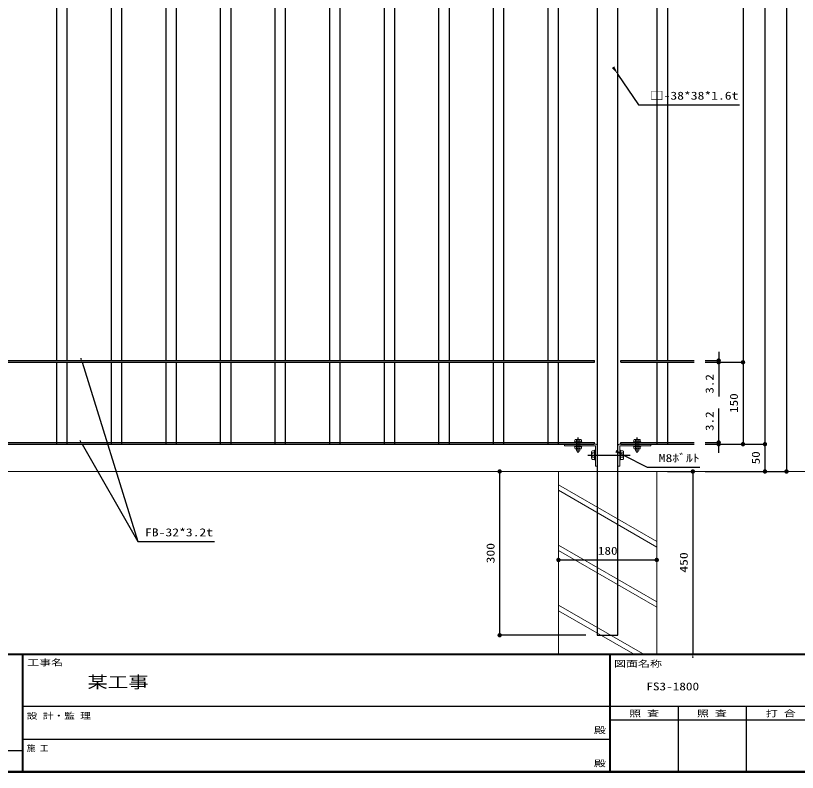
# Model space of a CAD drawing. Units: millimetres on the paper, scale 1:10. Extents: x -203 to 193, y -148 to 137.
# Drawn here: x -36.4 to 106.8, y -147.5 to -8.9 of the extents above; entities that cross this region are included whole.
import ezdxf
from ezdxf.enums import TextEntityAlignment as Align

# ---------------------------------------------------------------- set-up
doc = ezdxf.new("R2010")
doc.units = ezdxf.units.MM
doc.linetypes.add('CHAIN', pattern=[18.5, 12, -1.5, 3.5, -1.5])
doc.linetypes.add('DASHED_SPACED', pattern=[12, 6, -6])
for name, color, linetype, lineweight in [('0-1_0', 6, 'Continuous', 25), ('0-2_DIM1', 3, 'Continuous', 25), ('0-3_横桟', 2, 'Continuous', 25), ('0-4_文字', 7, 'Continuous', 25), ('0-6_ｾﾝﾀｰ', 1, 'CHAIN', 25), ('0-7_縦格子', 6, 'Continuous', 25), ('0-8_支柱', 60, 'Continuous', 25), ('0-9_THN', 4, 'Continuous', 9), ('0-A_下地', 30, 'Continuous', 9)]:
    doc.layers.add(name, color=color, linetype=linetype, lineweight=lineweight)
doc.styles.add('ＭＳ ゴシック', font='')
doc.styles.add('ＭＳ 明朝', font='')
doc.styles.get('ＭＳ ゴシック').set_extended_font_data('MS Gothic')
doc.styles.get('ＭＳ 明朝').set_extended_font_data('MS Mincho')

# ---------------------------------------------------------------- blocks, each defined once
blk = doc.blocks.new('filled_dot')
at = {"color": 0, "linetype": 'Continuous', "lineweight": -2, "const_width": 1.25}
blk.add_lwpolyline([(-0.625, 0, 1), (0.625, 0, 1)], format="xyb", close=True, dxfattribs=at)
blk = doc.blocks.new('filled_arrow')
at = {"color": 0, "linetype": 'Continuous', "lineweight": -2}
blk.add_solid([(7.5, 1.25), (0, 0), (7.5, -1.25)], dxfattribs=at)

msp = doc.modelspace()

# ---------------------------------------------------------------- linework, layer by layer
at = {"layer": '0-1_0'}
for p, q in [((-203.459, -125.781), (193.447, -125.781)), ((-203.316, -125.924), (193.304, -125.924)), ((-35.275, -125.781), (-35.275, -147.525)), ((-35.132, -125.781), (-35.132, -147.525)), ((72.354, -125.781), (72.354, -147.525)), ((72.497, -125.781), (72.497, -147.525)), ((-35.132, -135.406), (182.93, -135.406)), ((84.902, -135.406), (84.902, -147.525)), ((97.378, -135.406), (97.378, -147.525)), ((72.426, -137.901), (122.331, -137.901)), ((-35.132, -141.465), (72.426, -141.465)), ((-35.132, -143.604), (-203.459, -143.604)), ((193.304, -147.383), (-203.316, -147.383))]:
    msp.add_line(p, q, dxfattribs=at)
msp.add_lwpolyline([(193.447, -147.525), (-203.459, -147.525), (-203.459, 136.933)], dxfattribs=at)
at = {"layer": '0-2_DIM1'}
for p, q in [((96.806, 87.606), (96.806, -72.394)), ((100.822, 87.606), (100.822, -87.394)), ((104.775, 87.606), (104.775, -92.394)), ((92.349, -70.474), (92.349, -78.638)), ((89.858, -72.074), (92.474, -72.074)), ((89.858, -72.394), (96.931, -72.394)), ((89.858, -72.394), (96.931, -72.394)), ((89.858, -72.394), (92.474, -72.394)), ((96.806, -72.394), (96.806, -87.394)), ((92.349, -88.994), (92.349, -80.829)), ((89.858, -87.074), (92.474, -87.074)), ((89.858, -87.394), (96.931, -87.394)), ((89.858, -87.394), (100.947, -87.394)), ((89.858, -87.394), (92.474, -87.394)), ((89.858, -87.394), (100.947, -87.394)), ((100.822, -87.394), (100.822, -92.394)), ((52.226, -92.394), (52.226, -122.394)), ((83.003, -92.394), (87.743, -92.394)), ((87.618, -92.394), (87.618, -125.777)), ((89.858, -92.394), (104.9, -92.394)), ((63.003, -108.599), (81.003, -108.599)), ((68.003, -122.394), (52.101, -122.394))]:
    msp.add_line(p, q, dxfattribs=at)
at = {"layer": '0-3_横桟'}
for p, q in [((-125.597, -72.074), (69.603, -72.074)), ((-125.597, -72.394), (69.603, -72.394)), ((69.603, -72.394), (69.603, -72.074)), ((74.403, -72.394), (74.403, -72.074)), ((74.403, -72.074), (87.858, -72.074)), ((74.403, -72.394), (87.858, -72.394)), ((-125.597, -87.074), (69.603, -87.074)), ((69.603, -87.394), (69.603, -87.074)), ((74.403, -87.394), (74.403, -87.074)), ((74.403, -87.074), (87.858, -87.074)), ((-125.497, -87.394), (69.503, -87.394)), ((74.403, -87.394), (87.858, -87.394))]:
    msp.add_line(p, q, dxfattribs=at)
at = {"layer": '0-4_文字'}
msp.add_line((-24.275, -72.394), (-14.042, -105.225), dxfattribs=at)
for points in [[(73.903, -19.65), (77.652, -25.217), (79.252, -25.217), (96.159, -25.217)], [(-24.275, -87.394), (-14.042, -105.225), (-13.242, -105.225), (-0.031, -105.225)], [(74.941, -89.394), (79.265, -91.611), (80.865, -91.611), (88.909, -91.611)]]:
    msp.add_lwpolyline(points, dxfattribs=at)
at = {"layer": '0-6_ｾﾝﾀｰ'}
for p, q in [((66.603, -88.969), (66.603, -86.188)), ((77.403, -88.969), (77.403, -86.188)), ((77.403, -88.969), (77.403, -86.188)), ((68.388, -89.394), (76.118, -89.394))]:
    msp.add_line(p, q, dxfattribs=at)
at = {"layer": '0-7_縦格子'}
for p, q in [((-28.952, 86.286), (-28.952, -72.074)), ((-27.042, 86.286), (-27.042, -72.074)), ((-18.952, 86.286), (-18.952, -72.074)), ((-17.042, 86.286), (-17.042, -72.074)), ((-8.952, 86.286), (-8.952, -72.074)), ((-7.042, 86.286), (-7.042, -72.074)), ((1.048, 86.286), (1.048, -72.074)), ((2.958, 86.286), (2.958, -72.074)), ((11.048, 86.286), (11.048, -72.074)), ((12.958, 86.286), (12.958, -72.074)), ((21.048, 86.286), (21.048, -72.074)), ((22.958, 86.286), (22.958, -72.074)), ((31.048, 86.286), (31.048, -72.074)), ((32.958, 86.286), (32.958, -72.074)), ((41.048, 86.286), (41.048, -72.074)), ((42.958, 86.286), (42.958, -72.074)), ((51.048, 86.286), (51.048, -72.074)), ((52.958, 86.286), (52.958, -72.074)), ((61.048, 86.286), (61.048, -72.074)), ((62.958, 86.286), (62.958, -72.074)), ((81.048, 86.286), (81.048, -72.074)), ((82.958, 86.286), (82.958, -72.074)), ((-28.952, -72.394), (-28.952, -87.394)), ((-27.042, -72.394), (-27.042, -87.394)), ((-18.952, -72.394), (-18.952, -87.394)), ((-17.042, -72.394), (-17.042, -87.394)), ((-8.952, -72.394), (-8.952, -87.394)), ((-7.042, -72.394), (-7.042, -87.394)), ((1.048, -72.394), (1.048, -87.394)), ((2.958, -72.394), (2.958, -87.394)), ((11.048, -72.394), (11.048, -87.394)), ((12.958, -72.394), (12.958, -87.394)), ((21.048, -72.394), (21.048, -87.394)), ((22.958, -72.394), (22.958, -87.394)), ((31.048, -72.394), (31.048, -87.394)), ((32.958, -72.394), (32.958, -87.394)), ((41.048, -72.394), (41.048, -87.394)), ((42.958, -72.394), (42.958, -87.394)), ((51.048, -72.394), (51.048, -87.394)), ((52.958, -72.394), (52.958, -87.394)), ((61.048, -72.394), (61.048, -87.394)), ((62.958, -72.394), (62.958, -87.394)), ((82.958, -72.394), (82.958, -87.394)), ((-28.952, -87.394), (-27.042, -87.394)), ((-18.952, -87.394), (-17.042, -87.394)), ((-8.952, -87.394), (-7.042, -87.394)), ((1.048, -87.394), (2.958, -87.394)), ((11.048, -87.394), (12.958, -87.394)), ((21.048, -87.394), (22.958, -87.394)), ((31.048, -87.394), (32.958, -87.394)), ((41.048, -87.394), (42.958, -87.394)), ((51.048, -87.394), (52.958, -87.394)), ((61.048, -87.394), (62.958, -87.394))]:
    msp.add_line(p, q, dxfattribs=at)
msp.add_lwpolyline([(81.048, -72.394), (81.048, -87.394), (82.958, -87.394)], dxfattribs=at)
at = {"layer": '0-8_支柱'}
msp.add_lwpolyline([(70.103, -122.394), (73.903, -122.394), (73.903, 88.606), (70.103, 88.606)], close=True, dxfattribs=at)
at = {"layer": '0-9_THN'}
for p, q in [((-150.086, -92.394), (63.003, -92.394)), ((63.003, -125.777), (63.003, -92.394)), ((63.003, -92.394), (81.003, -92.394)), ((81.003, -105.234), (63.003, -94.842)), ((81.003, -106.234), (63.003, -95.842)), ((81.003, -116.264), (63.003, -105.872)), ((81.003, -117.264), (63.003, -106.872)), ((78.375, -125.777), (63.003, -116.902)), ((76.643, -125.777), (63.003, -117.902))]:
    msp.add_line(p, q, dxfattribs=at)
msp.add_lwpolyline([(81.003, -125.777), (81.003, -92.394), (123.579, -92.394)], dxfattribs=at)
at = {"layer": '0-A_下地'}
for p, q in [((67.263, -86.954), (65.943, -86.954)), ((67.263, -86.954), (65.943, -86.954)), ((65.943, -87.074), (65.943, -86.954)), ((67.263, -87.074), (65.943, -87.074)), ((66.013, -86.954), (66.013, -86.643)), ((67.192, -86.954), (66.013, -86.954)), ((67.045, -86.535), (66.161, -86.535)), ((66.308, -86.954), (66.308, -86.643)), ((66.897, -86.954), (66.897, -86.643)), ((67.192, -86.954), (67.192, -86.643)), ((67.263, -87.074), (67.263, -86.954)), ((76.743, -86.954), (78.063, -86.954)), ((76.743, -86.954), (78.063, -86.954)), ((76.743, -87.074), (76.743, -86.954)), ((76.743, -87.074), (78.063, -87.074)), ((76.813, -86.954), (76.813, -86.643)), ((76.813, -86.954), (77.992, -86.954)), ((76.961, -86.535), (77.845, -86.535)), ((77.108, -86.954), (77.108, -86.643)), ((77.697, -86.954), (77.697, -86.643)), ((77.992, -86.954), (77.992, -86.643)), ((78.063, -87.074), (78.063, -86.954)), ((64.103, -87.394), (69.883, -87.394)), ((64.103, -87.714), (64.103, -87.394)), ((64.103, -87.714), (69.783, -87.714)), ((67.263, -87.714), (65.943, -87.714)), ((65.943, -87.834), (65.943, -87.714)), ((67.263, -87.834), (65.943, -87.834)), ((66.013, -87.834), (66.013, -88.145)), ((66.065, -87.834), (67.14, -87.834)), ((67.045, -88.252), (66.161, -88.252)), ((66.308, -87.834), (66.308, -88.145)), ((66.843, -88.694), (66.363, -88.694)), ((66.903, -88.544), (66.843, -88.694)), ((66.897, -87.834), (66.897, -88.145)), ((66.903, -88.252), (66.903, -88.544)), ((67.192, -87.834), (67.192, -88.145)), ((67.263, -87.834), (67.263, -87.714)), ((69.623, -88.608), (69.208, -88.608)), ((69.623, -88.514), (69.623, -90.274)), ((69.623, -88.608), (69.623, -90.18)), ((69.783, -87.714), (69.783, -91.394)), ((70.103, -87.614), (70.103, -91.394)), ((73.903, -87.614), (73.903, -91.394)), ((79.903, -87.394), (74.123, -87.394)), ((74.223, -87.714), (74.223, -91.394)), ((79.903, -87.714), (74.223, -87.714)), ((74.223, -88.514), (74.383, -88.514)), ((74.223, -88.514), (74.223, -90.274)), ((74.383, -88.514), (74.383, -90.274)), ((74.383, -88.514), (74.383, -90.274)), ((74.383, -88.608), (74.383, -90.18)), ((74.383, -88.608), (74.798, -88.608)), ((76.743, -87.834), (76.743, -87.714)), ((76.743, -87.714), (78.063, -87.714)), ((76.743, -87.834), (78.063, -87.834)), ((76.813, -87.834), (76.813, -88.145)), ((77.94, -87.834), (76.865, -87.834)), ((76.961, -88.252), (77.845, -88.252)), ((77.103, -88.252), (77.103, -88.544)), ((77.108, -87.834), (77.108, -88.145)), ((77.703, -88.544), (77.643, -88.694)), ((77.697, -87.834), (77.697, -88.145)), ((77.703, -88.252), (77.703, -88.544)), ((77.992, -87.834), (77.992, -88.145)), ((78.063, -87.834), (78.063, -87.714)), ((79.903, -87.714), (79.903, -87.394)), ((69.064, -88.804), (69.064, -89.983)), ((69.623, -89.001), (69.208, -89.001)), ((69.623, -89.786), (69.208, -89.786)), ((69.623, -90.18), (69.208, -90.18)), ((74.383, -89.001), (74.798, -89.001)), ((74.383, -89.786), (74.798, -89.786)), ((74.383, -90.18), (74.798, -90.18)), ((74.941, -88.804), (74.941, -89.983)), ((70.103, -91.394), (69.783, -91.394)), ((73.903, -91.394), (74.223, -91.394)), ((74.223, -90.274), (74.383, -90.274))]:
    msp.add_line(p, q, dxfattribs=at)
at = {"layer": '0-A_下地', "linetype": 'DASHED_SPACED'}
for p, q in [((66.303, -87.714), (66.303, -86.954)), ((66.903, -87.714), (66.903, -86.954)), ((77.103, -87.714), (77.103, -86.954)), ((77.703, -87.714), (77.703, -86.954))]:
    msp.add_line(p, q, dxfattribs=at)
at = {"layer": '0-A_下地'}
for points in [[(66.303, -88.252), (66.303, -88.544), (66.363, -88.694)], [(69.783, -88.514), (69.783, -90.274), (69.623, -90.274)], [(69.783, -88.514), (69.623, -88.514), (69.623, -90.274)], [(77.103, -88.544), (77.163, -88.694), (77.643, -88.694)]]:
    msp.add_lwpolyline(points, dxfattribs=at)
for centre, radius, start, end in [((66.161, -86.69), 0.155, 17.74657, 162.25343), ((66.603, -86.992), 0.457, 49.83207, 130.16793), ((67.045, -86.69), 0.155, 17.74657, 162.25343), ((76.961, -86.69), 0.155, 17.74657, 162.25343), ((77.403, -86.992), 0.457, 49.83207, 130.16793), ((77.845, -86.69), 0.155, 17.74657, 162.25343), ((66.161, -88.098), 0.155, 197.74657, 342.25343), ((66.603, -87.796), 0.457, 229.83207, 310.16793), ((67.045, -88.098), 0.155, 197.74657, 342.25343), ((69.271, -88.804), 0.206, 107.74657, 252.25343), ((69.883, -87.614), 0.22, 0, 90), ((74.123, -87.614), 0.22, 90, 180), ((74.735, -88.804), 0.206, 287.74657, 72.25343), ((76.961, -88.098), 0.155, 197.74657, 342.25343), ((77.403, -87.796), 0.457, 229.83207, 310.16793), ((77.845, -88.098), 0.155, 197.74657, 342.25343), ((69.673, -89.394), 0.609, 139.83207, 220.16793), ((69.271, -89.983), 0.206, 107.74657, 252.25343), ((74.332, -89.394), 0.609, 319.83207, 40.16793), ((74.735, -89.983), 0.206, 287.74657, 72.25343)]:
    msp.add_arc(centre, radius, start, end, dxfattribs=at)

# ---------------------------------------------------------------- block references
at = {"layer": '0-2_DIM1'}
for name, p, xscale, yscale, rotation in [('filled_dot', (92.349, -72.074), 0.32, 0.32, 270), ('filled_dot', (92.349, -72.394), 0.32, 0.32, 90), ('filled_dot', (96.806, -72.394), 0.32, 0.32, 270), ('filled_dot', (96.806, -72.394), 0.32, 0.32, 90), ('filled_dot', (92.349, -87.074), 0.32, 0.32, 270), ('filled_dot', (92.349, -87.394), 0.32, 0.32, 90), ('filled_dot', (96.806, -87.394), 0.32, 0.32, 270), ('filled_dot', (100.822, -87.394), 0.32, 0.32, 90), ('filled_dot', (100.822, -87.394), 0.32, 0.32, 270), ('filled_dot', (52.226, -92.394), 0.32, 0.32, 90), ('filled_dot', (87.618, -92.394), 0.32, 0.32, 90), ('filled_dot', (100.822, -92.394), 0.32, 0.32, 270), ('filled_dot', (104.775, -92.394), 0.32, 0.32, 270), ('filled_dot', (63.003, -108.599), 0.32, 0.32, 180), ('filled_dot', (52.226, -122.394), 0.32, 0.32, 270), ('filled_arrow', (87.618, -125.777), 0.107, 0.107, 270)]:
    msp.add_blockref(name, p, dxfattribs=dict(at, xscale=xscale, yscale=yscale, rotation=rotation))
at = {"layer": '0-2_DIM1', "xscale": 0.32, "yscale": 0.32}
msp.add_blockref('filled_dot', (81.003, -108.599), dxfattribs=at)
at = {"layer": '0-4_文字'}
for p, xscale, yscale, rotation in [((73.903, -19.65), 0.213, 0.213, 124), ((-24.275, -72.394), 0.107, 0.107, 107.3), ((-24.275, -87.394), 0.107, 0.107, 119.9), ((74.941, -89.394), 0.213, 0.213, 152.9)]:
    msp.add_blockref('filled_arrow', p, dxfattribs=dict(at, xscale=xscale, yscale=yscale, rotation=rotation))

# ---------------------------------------------------------------- texts
at = {"layer": '0-1_0', "style": 'ＭＳ 明朝'}
for s, width, p in [('工事名\u3000', 1.4, (-34.331, -128.314)), ('図面名称', 1.4, (73.176, -128.542)), ('照 査', 1.4, (75.948, -137.656)), ('照 査', 1.4, (88.357, -137.656)), ('打 合', 1.4, (100.982, -137.656)), ('設 計・監 理  ', 1.25, (-34.412, -138.082)), ('殿', 1.4, (69.484, -140.739)), ('殿', 1.4, (69.484, -146.799))]:
    msp.add_text(s, height=1.15, dxfattribs=dict(at, width=width)).set_placement(p, align=Align.BOTTOM_LEFT)
at = {"layer": '0-1_0', "color": 7, "style": 'ＭＳ ゴシック', "width": 1.25}
for s, height, p in [('某工事', 2.195, (-23.31, -132.736)), ('FS3-1800', 1.423, (79.087, -132.919))]:
    msp.add_text(s, height=height, dxfattribs=at).set_placement(p, align=Align.BOTTOM_LEFT)
at = {"layer": '0-1_0', "style": 'ＭＳ 明朝'}
msp.add_text('施 工  ', height=1.15, dxfattribs=at).set_placement((-34.412, -144.035), align=Align.BOTTOM_LEFT)
at = {"layer": '0-2_DIM1', "style": 'ＭＳ ゴシック'}
for s, width, p in [('3.2', 1.2, (91.849, -78.138)), ('150', 1.2, (96.306, -81.665)), ('3.2', 1.2, (91.849, -84.974)), ('50', 1.2, (100.322, -91.087)), ('300', 1.25, (51.726, -109.236)), ('450', 1.25, (87.118, -110.943))]:
    msp.add_text(s, height=1.466, rotation=90, dxfattribs=dict(at, width=width)).set_placement(p, align=Align.BOTTOM_LEFT)
at = {"layer": '0-2_DIM1', "style": 'ＭＳ ゴシック', "width": 1.2}
msp.add_text('180', height=1.466, dxfattribs=at).set_placement((70.231, -108.099), align=Align.BOTTOM_LEFT)
at = {"layer": '0-4_文字', "style": 'ＭＳ ゴシック', "width": 1.25}
for s, p in [('□-38*38*1.6t', (79.752, -24.717)), ('M8ﾎﾞﾙﾄ', (81.365, -91.111)), ('FB-32*3.2t', (-12.742, -104.725))]:
    msp.add_text(s, height=1.466, dxfattribs=at).set_placement(p, align=Align.BOTTOM_LEFT)

doc.saveas('drawing.dxf')
